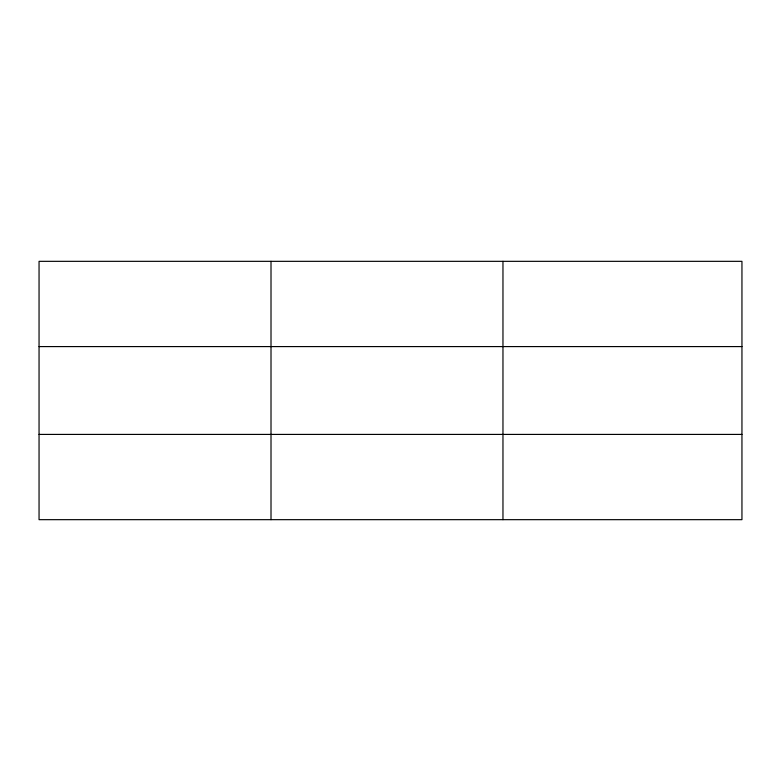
<?xml version="1.0" encoding="UTF-8"?>
<svg xmlns="http://www.w3.org/2000/svg" width="781" height="781" viewBox="0 0 781 781"><rect width="100%" height="100%" fill="white"/><g stroke="black" fill="none" stroke-linecap="round" stroke-linejoin="round"><path stroke-width="1.17" d="M271.007 261.332L271.007 519.668M502.964 261.332L502.964 519.668M741.95 346.588L741.95 261.332L39.05 261.332L39.05 519.668L741.95 519.668L741.95 346.588L39.05 346.588M39.05 434.412L741.95 434.412"/></g></svg>
